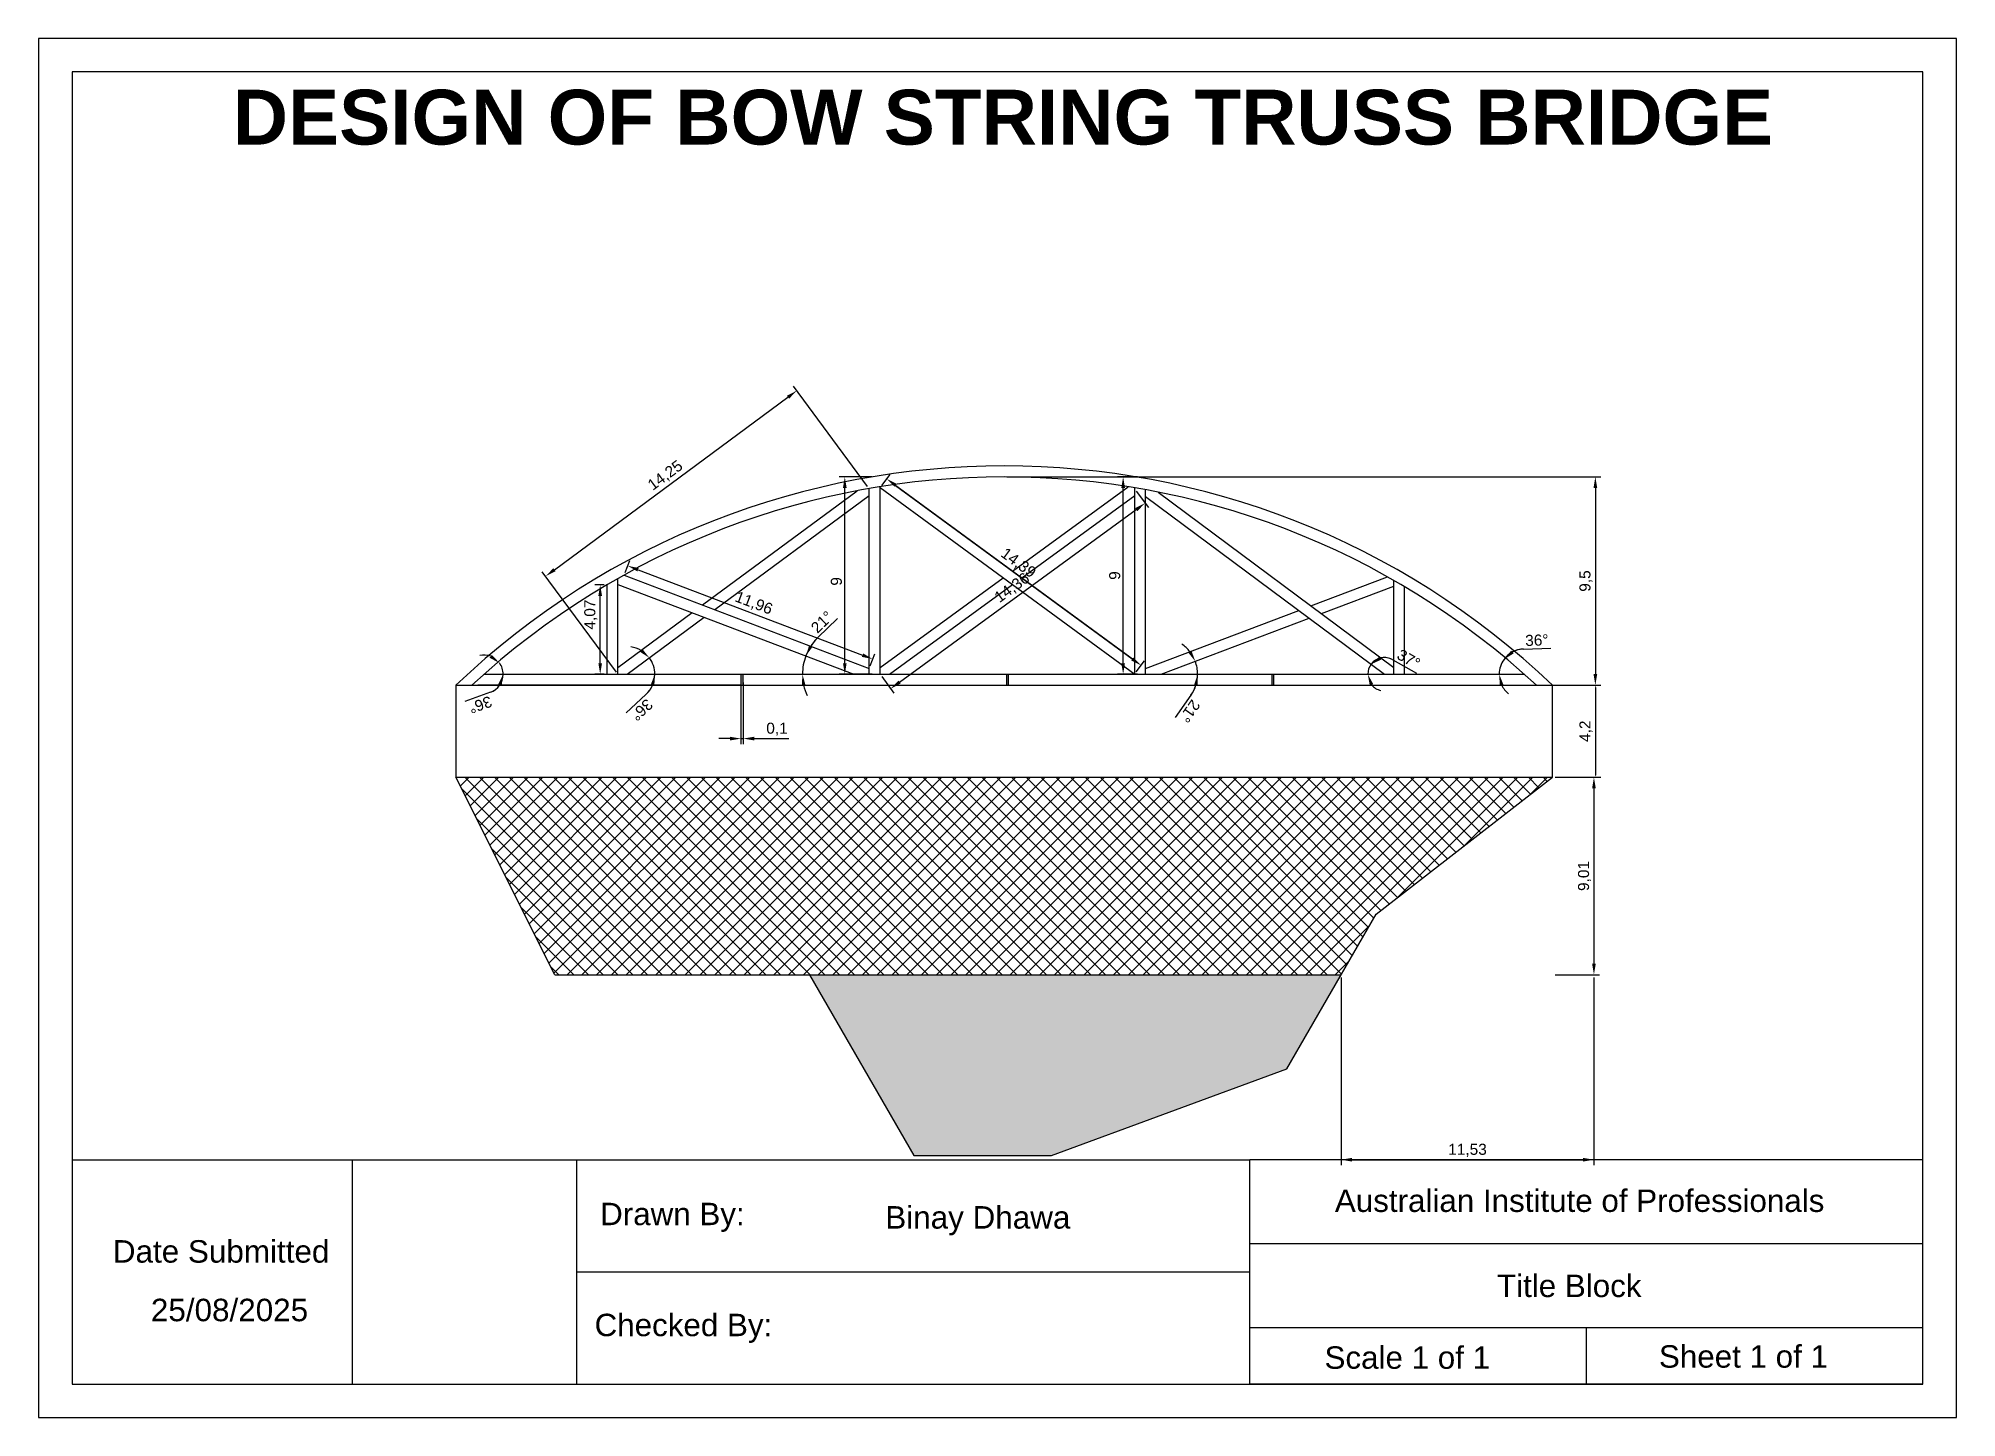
# Paper-space layout 'Layout2' of a CAD drawing. Header units: metres. Extents: x 211 to 748, y 910 to 1077.
# Drawn here: x 747.4521 to 747.8864, y 910.3479 to 910.6603 of the extents above; entities outside this region: 1.
# The model-space entities are those that its viewports show. They can reach past a viewport. Long polylines and large blocks are cut down to what shows.
import ezdxf

# ---------------------------------------------------------------- set-up
doc = ezdxf.new("R2010")
doc.units = ezdxf.units.M
doc.layers.get('Defpoints').update_dxf_attribs({"color": 166})
doc.layers.add('Layer1', color=20, linetype='Continuous')
doc.styles.get("Standard").update_dxf_attribs({"font": 'arial.ttf'})
doc.dimstyles.new('ISO-25', dxfattribs={"dimscale": 0.001, "dimtxt": 2.5, "dimasz": 2.5, "dimexe": 1.25, "dimexo": 0.625, "dimtad": 1, "dimtxsty": 'Standard', "dimcen": 2.5, "dimadec": 0, "dimazin": 0, "dimtfac": 1, "dimtmove": 0, "dimatfit": 3, "dimfxl": 1, "dimarcsym": 0})

# ---------------------------------------------------------------- blocks, each defined once
blk = doc.blocks.new('TitleBlock')
for p, q in [((2.8, 0.2999999999999998), (2.8, 2.3)), ((4.8, 0.2999999999999998), (4.8, 2.3)), ((10.8, 0.2999999999999998), (10.8, 2.3)), ((16.8, 2.3), (10.8, 2.300000000000001)), ((16.8, 1.55), (10.8, 1.550000000000001)), ((4.8, 1.3), (10.8, 1.3)), ((16.8, 0.8000000000000003), (10.8, 0.8000000000000012)), ((13.8, 0.2999999999999998), (13.8, 0.7999999999999998)), ((16.8, 0.2999999999999998), (10.8, 0.2999999999999998))]:
    blk.add_line(p, q)
for points in [[(0, 0), (17.1, 0), (17.1, 12.3), (2.664535259100376e-15, 12.3)], [(0.2999999999999998, 0.2999999999999998), (16.8, 0.2999999999999998), (16.8, 12), (0.2999999999999998, 12)]]:
    blk.add_lwpolyline(points, close=True)
blk.add_lwpolyline([(0.2999999999999998, 2.3), (10.8, 2.3)])
at = {"char_height": 0.2, "attachment_point": 1}
for s, width, heights, insert in [('Drawn By:', 1.53294999992238, [0.2066848567530696], (5.007897224918895, 1.916427324070327)), ('Australian Institute of Professionals', 4.419604071287949, [0.2066848567530696], (11.55757623613799, 2.034484679792929)), ('Title Block', 1.53294999992238, [0.2066848567530696], (13.00253853770919, 1.275393591967956)), ('Checked By: ', 1.644041397727051, [0.4048029055980013], (4.958377843294318, 0.926519056806427)), ('Scale 1 of 1', 1.53294999992238, [0.2066848567530696], (11.4652167875065, 0.6358985985025081)), ('Sheet 1 of 1', 1.53294999992238, [0.2066848567530696], (14.44627996541407, 0.6457977174821972))]:
    blk.add_mtext_dynamic_manual_height_columns(s, width=width, gutter_width=1, heights=heights, dxfattribs=dict(at, insert=insert))
blk = doc.blocks.new('*D21')
at = {"layer": 'Defpoints', "color": 0, "transparency": 16777216}
for p in [(747.7949153695708, 910.5138333766787), (747.7949153695708, 910.4929754958687), (747.8046168032809, 910.4929754958687)]:
    blk.add_point(p, dxfattribs=at)
at = {"layer": 'Layer1', "color": 0, "lineweight": -2, "transparency": 16777216}
for p, q in [((747.7955403695709, 910.5138333766787), (747.8058668032809, 910.5138333766787)), ((747.8046168032809, 910.5133333766787), (747.8046168032809, 910.4934754958687)), ((747.7955403695709, 910.4929754958687), (747.8058668032809, 910.4929754958687))]:
    blk.add_line(p, q, dxfattribs=at)
at = {"layer": 'Layer1', "color": 0, "transparency": 16777216}
for points in [[(747.8045334699475, 910.5133333766787), (747.8047001366142, 910.5133333766787), (747.8046168032809, 910.5138333766787)], [(747.8045334699475, 910.4934754958687), (747.8047001366142, 910.4934754958687), (747.8046168032809, 910.4929754958687)]]:
    blk.add_solid(points, dxfattribs=at)
at = {"layer": 'Layer1', "color": 0, "transparency": 16777216, "insert": (747.8024894158322, 910.5034044362733), "char_height": 0.0025, "attachment_point": 5, "rotation": 90}
blk.add_mtext('4,2', dxfattribs=at)
blk = doc.blocks.new('*D22')
at = {"layer": 'Defpoints', "color": 0, "transparency": 16777216}
for p in [(747.6111673719593, 910.5150749172026), (747.6116595257822, 910.5150749172026), (747.6116595257822, 910.5017338453937)]:
    blk.add_point(p, dxfattribs=at)
at = {"layer": 'Layer1', "color": 0, "lineweight": -2, "transparency": 16777216}
for p, q in [((747.6111673719593, 910.5144499172026), (747.6111673719593, 910.5004838453937)), ((747.6116595257822, 910.5144499172026), (747.6116595257822, 910.5004838453937)), ((747.6086673719592, 910.5017338453937), (747.6061673719593, 910.5017338453937)), ((747.6111673719593, 910.5017338453937), (747.6116595257822, 910.5017338453937)), ((747.6141595257823, 910.5017338453937), (747.6219784207344, 910.5017338453937))]:
    blk.add_line(p, q, dxfattribs=at)
at = {"layer": 'Layer1', "color": 0, "transparency": 16777216}
for points in [[(747.6086673719592, 910.5021505120603), (747.6086673719592, 910.501317178727), (747.6111673719593, 910.5017338453937)], [(747.6141595257823, 910.5021505120603), (747.6141595257823, 910.501317178727), (747.6116595257822, 910.5017338453937)]]:
    blk.add_solid(points, dxfattribs=at)
at = {"layer": 'Layer1', "color": 0, "transparency": 16777216, "insert": (747.6193189732584, 910.5038612328425), "char_height": 0.0025, "attachment_point": 5}
blk.add_mtext('0,1', dxfattribs=at)
blk = doc.blocks.new('*D23')
at = {"layer": 'Defpoints', "color": 0, "transparency": 16777216}
for p in [(747.7949153695708, 910.4929754958687), (747.7949153695708, 910.4482536400435), (747.8042947920596, 910.4482536400435)]:
    blk.add_point(p, dxfattribs=at)
at = {"layer": 'Layer1', "color": 0, "lineweight": -2, "transparency": 16777216}
for p, q in [((747.7955403695709, 910.4929754958687), (747.8055447920597, 910.4929754958687)), ((747.8042947920596, 910.4904754958686), (747.8042947920596, 910.4507536400436)), ((747.7955403695709, 910.4482536400435), (747.8055447920597, 910.4482536400435))]:
    blk.add_line(p, q, dxfattribs=at)
at = {"layer": 'Layer1', "color": 0, "transparency": 16777216}
for points in [[(747.803878125393, 910.4904754958686), (747.8047114587263, 910.4904754958686), (747.8042947920596, 910.4929754958687)], [(747.803878125393, 910.4507536400436), (747.8047114587263, 910.4507536400436), (747.8042947920596, 910.4482536400435)]]:
    blk.add_solid(points, dxfattribs=at)
at = {"layer": 'Layer1', "color": 0, "transparency": 16777216, "insert": (747.8021674046109, 910.4706145679557), "char_height": 0.0025, "attachment_point": 5, "rotation": 90}
blk.add_mtext('9,01', dxfattribs=at)
blk = doc.blocks.new('*D24')
at = {"layer": 'Defpoints', "color": 0, "transparency": 16777216}
for p in [(747.7470402016282, 910.4482536400429), (747.8042947920593, 910.4482536400429), (747.8042947920593, 910.4063458402708)]:
    blk.add_point(p, dxfattribs=at)
at = {"layer": 'Layer1', "color": 0, "lineweight": -2, "transparency": 16777216}
for p, q in [((747.7470402016282, 910.4476286400429), (747.7470402016282, 910.4050958402707)), ((747.8042947920593, 910.4476286400429), (747.8042947920593, 910.4050958402707)), ((747.7495402016283, 910.4063458402708), (747.8017947920592, 910.4063458402708))]:
    blk.add_line(p, q, dxfattribs=at)
at = {"layer": 'Layer1', "color": 0, "transparency": 16777216}
for points in [[(747.7495402016283, 910.4067625069374), (747.7495402016283, 910.4059291736041), (747.7470402016282, 910.4063458402708)], [(747.8017947920592, 910.4067625069374), (747.8017947920592, 910.4059291736041), (747.8042947920593, 910.4063458402708)]]:
    blk.add_solid(points, dxfattribs=at)
at = {"layer": 'Layer1', "color": 0, "transparency": 16777216, "insert": (747.7756674968438, 910.4084732277196), "char_height": 0.0025, "attachment_point": 5}
blk.add_mtext('11,53', dxfattribs=at)
blk = doc.blocks.new('*D25')
at = {"layer": 'Defpoints', "color": 0, "transparency": 16777216}
for p in [(747.6707613171308, 910.5610119166059), (747.6707613171308, 910.5138333766787), (747.8046168032813, 910.5138333766787)]:
    blk.add_point(p, dxfattribs=at)
at = {"layer": 'Layer1', "color": 0, "lineweight": -2, "transparency": 16777216}
for p, q in [((747.6713863171308, 910.5610119166059), (747.8058668032813, 910.5610119166059)), ((747.8046168032813, 910.5585119166059), (747.8046168032813, 910.5163333766787)), ((747.6713863171308, 910.5138333766787), (747.8058668032813, 910.5138333766787))]:
    blk.add_line(p, q, dxfattribs=at)
at = {"layer": 'Layer1', "color": 0, "transparency": 16777216}
for points in [[(747.8042001366147, 910.5585119166059), (747.805033469948, 910.5585119166059), (747.8046168032813, 910.5610119166059)], [(747.8042001366147, 910.5163333766787), (747.805033469948, 910.5163333766787), (747.8046168032813, 910.5138333766787)]]:
    blk.add_solid(points, dxfattribs=at)
at = {"layer": 'Layer1', "color": 0, "transparency": 16777216, "insert": (747.8024894158326, 910.537422646642), "char_height": 0.0025, "attachment_point": 5, "rotation": 90}
blk.add_mtext('9,5', dxfattribs=at)
blk = doc.blocks.new('*D26')
at = {"layer": 'Defpoints', "color": 0, "transparency": 16777216}
for p in [(747.5847266513458, 910.5387732398568), (747.6402149578435, 910.5176449558727), (747.641014131663, 910.519743791816)]:
    blk.add_point(p, dxfattribs=at)
at = {"layer": 'Layer1', "color": 0, "lineweight": -2, "transparency": 16777216}
for p, q in [((747.5849490554102, 910.539357330117), (747.5859706332942, 910.5420402563208)), ((747.5878621862066, 910.5399824595427), (747.6386777706218, 910.5206334080736)), ((747.6404373619077, 910.5182290461329), (747.6414589397918, 910.5209119723366))]:
    blk.add_line(p, q, dxfattribs=at)
at = {"layer": 'Layer1', "color": 0, "transparency": 16777216}
for points in [[(747.5880104555829, 910.5403718530495), (747.5877139168302, 910.5395930660356), (747.5855258251654, 910.5408720758002)], [(747.6388260399981, 910.5210228015804), (747.6385295012456, 910.5202440145666), (747.641014131663, 910.519743791816)]]:
    blk.add_solid(points, dxfattribs=at)
at = {"layer": 'Layer1', "color": 0, "transparency": 16777216, "insert": (747.6140270017986, 910.5322960718698), "char_height": 0.0025, "attachment_point": 5, "rotation": 339.15466648975246}
blk.add_mtext('11,96', dxfattribs=at)
blk = doc.blocks.new('*D27')
at = {"layer": 'Defpoints', "color": 0, "transparency": 16777216}
for p in [(747.5792898819537, 910.5365505563009), (747.5808313660531, 910.5365505563009), (747.5808313660531, 910.5163164577275)]:
    blk.add_point(p, dxfattribs=at)
at = {"layer": 'Layer1', "color": 0, "lineweight": -2, "transparency": 16777216}
for p, q in [((747.5802063660531, 910.5365505563009), (747.5780398819537, 910.5365505563009)), ((747.5792898819537, 910.5188164577276), (747.5792898819537, 910.5340505563008)), ((747.5802063660531, 910.5163164577275), (747.5780398819537, 910.5163164577275))]:
    blk.add_line(p, q, dxfattribs=at)
at = {"layer": 'Layer1', "color": 0, "transparency": 16777216}
for points in [[(747.5788732152871, 910.5340505563008), (747.5797065486204, 910.5340505563008), (747.5792898819537, 910.5365505563009)], [(747.5788732152871, 910.5188164577276), (747.5797065486204, 910.5188164577276), (747.5792898819537, 910.5163164577275)]]:
    blk.add_solid(points, dxfattribs=at)
at = {"layer": 'Layer1', "color": 0, "transparency": 16777216, "insert": (747.577162494505, 910.5298247325248), "char_height": 0.0025, "attachment_point": 5, "rotation": 90}
blk.add_mtext('4,07', dxfattribs=at)
blk = doc.blocks.new('*D28')
at = {"layer": 'Defpoints', "color": 0, "transparency": 16777216}
for p in [(747.623817340114, 910.5805541276994), (747.6402149578436, 910.5583643781249), (747.5833144471018, 910.516316457727)]:
    blk.add_point(p, dxfattribs=at)
at = {"layer": 'Layer1', "color": 0, "lineweight": -2, "transparency": 16777216}
for p, q in [((747.6398435147267, 910.558867026124), (747.6230744538805, 910.5815594236977)), ((747.5689274213687, 910.5399919797687), (747.6218067481175, 910.5790683552324)), ((747.582943003985, 910.5168191057262), (747.5661739431387, 910.5395115033))]:
    blk.add_line(p, q, dxfattribs=at)
at = {"layer": 'Layer1', "color": 0, "transparency": 16777216}
for points in [[(747.6215591193729, 910.5794034538985), (747.622054376862, 910.5787332565662), (747.623817340114, 910.5805541276994)], [(747.5686797926242, 910.5403270784349), (747.5691750501132, 910.5396568811027), (747.5669168293722, 910.5385062073017)]]:
    blk.add_solid(points, dxfattribs=at)
at = {"layer": 'Layer1', "color": 0, "transparency": 16777216, "insert": (747.5941027592639, 910.561241090772), "char_height": 0.0025, "attachment_point": 5, "rotation": 36.463386999180564}
blk.add_mtext('14,25', dxfattribs=at)
blk = doc.blocks.new('*D29')
at = {"layer": 'Defpoints', "color": 0, "transparency": 16777216}
for p in [(747.6976918580907, 910.5610119166064), (747.701547059749, 910.5610119166064), (747.701547059749, 910.5163164577275)]:
    blk.add_point(p, dxfattribs=at)
at = {"layer": 'Layer1', "color": 0, "lineweight": -2, "transparency": 16777216}
for p, q in [((747.700922059749, 910.5610119166064), (747.6964418580907, 910.5610119166064)), ((747.6976918580907, 910.5188164577276), (747.6976918580907, 910.5585119166063)), ((747.700922059749, 910.5163164577275), (747.6964418580907, 910.5163164577275))]:
    blk.add_line(p, q, dxfattribs=at)
at = {"layer": 'Layer1', "color": 0, "transparency": 16777216}
for points in [[(747.6972751914241, 910.5585119166063), (747.6981085247573, 910.5585119166063), (747.6976918580907, 910.5610119166064)], [(747.6972751914241, 910.5188164577276), (747.6981085247573, 910.5188164577276), (747.6976918580907, 910.5163164577275)]]:
    blk.add_solid(points, dxfattribs=at)
at = {"layer": 'Layer1', "color": 0, "transparency": 16777216, "insert": (747.6957904256216, 910.5386641871667), "char_height": 0.0025, "attachment_point": 5, "rotation": 90}
blk.add_mtext('9', dxfattribs=at)
blk = doc.blocks.new('*D32')
at = {"layer": 'Defpoints', "color": 0, "transparency": 16777216}
for p in [(747.6346706459925, 910.5610119166067), (747.641456498368, 910.5610119166067), (747.641456498368, 910.5163164577275)]:
    blk.add_point(p, dxfattribs=at)
at = {"layer": 'Layer1', "color": 0, "lineweight": -2, "transparency": 16777216}
for p, q in [((747.640831498368, 910.5610119166067), (747.6334206459925, 910.5610119166067)), ((747.6346706459925, 910.5188164577276), (747.6346706459925, 910.5585119166067)), ((747.640831498368, 910.5163164577275), (747.6334206459925, 910.5163164577275))]:
    blk.add_line(p, q, dxfattribs=at)
at = {"layer": 'Layer1', "color": 0, "transparency": 16777216}
for points in [[(747.6342539793259, 910.5585119166067), (747.6350873126592, 910.5585119166067), (747.6346706459925, 910.5610119166067)], [(747.6342539793259, 910.5188164577276), (747.6350873126592, 910.5188164577276), (747.6346706459925, 910.5163164577275)]]:
    blk.add_solid(points, dxfattribs=at)
at = {"layer": 'Layer1', "color": 0, "transparency": 16777216, "insert": (747.6327692135234, 910.5373404179259), "char_height": 0.0025, "attachment_point": 5, "rotation": 90}
blk.add_mtext('9', dxfattribs=at)
blk = doc.blocks.new('*D34')
at = {"layer": 'Defpoints', "color": 0, "transparency": 16777216}
for p in [(747.5808313660528, 910.5365505563004), (747.5529784411954, 910.516316457727), (747.5529784411953, 910.5163164577272), (747.556938237143, 910.5180793062749), (747.6111673719591, 910.516316457727)]:
    blk.add_point(p, dxfattribs=at)
at = {"layer": 'Layer1', "color": 0, "lineweight": -2, "transparency": 16777216}
blk.add_line((747.5544290501116, 910.5122319317177), (747.5486310481025, 910.5101727862029), dxfattribs=at)
for start, end in [(69.5196927193523, 103.0423958740622), (289.5523637083972, 359.9999999998398), (359.9999999998398, 35.99698956464251), (292.9545936904202, 326.4772968451301)]:
    blk.add_arc((747.552978441195, 910.516316457727), 0.00433446870456482, start, end, dxfattribs=at)
at = {"layer": 'Layer1', "color": 0, "transparency": 16777216}
for points in [[(747.554747166156, 910.52070865972), (747.5542428510731, 910.5200452512925), (747.5564852338971, 910.5188640102579)], [(747.5561929806843, 910.5140428329419), (747.556990909221, 910.513802511293), (747.5573129098997, 910.5163164577272)]]:
    blk.add_solid(points, dxfattribs=at)
at = {"layer": 'Layer1', "color": 0, "transparency": 16777216, "insert": (747.552166683481, 910.509409767153), "char_height": 0.0025, "attachment_point": 5, "rotation": 199.55236370862448}
blk.add_mtext('36°', dxfattribs=at)
blk = doc.blocks.new('*D35')
at = {"layer": 'Defpoints', "color": 0, "transparency": 16777216}
for p in [(747.7003055192246, 910.5583223991275), (747.7026743231334, 910.5550737914297), (747.6426980388924, 910.5163164577272)]:
    blk.add_point(p, dxfattribs=at)
at = {"layer": 'Layer1', "color": 0, "lineweight": -2, "transparency": 16777216}
for p, q in [((747.7006737546102, 910.5578173964534), (747.7034107939046, 910.5540637860815)), ((747.6470868534975, 910.5145407915717), (747.7006543124371, 910.5536008498873)), ((747.643066274278, 910.5158114550532), (747.6458033135724, 910.5120578446812))]:
    blk.add_line(p, q, dxfattribs=at)
at = {"layer": 'Layer1', "color": 0, "transparency": 16777216}
for points in [[(747.7004088221801, 910.5539375183366), (747.7008998026943, 910.553264181438), (747.7026743231334, 910.5550737914297)], [(747.6468413632404, 910.5148774600211), (747.6473323437546, 910.5142041231222), (747.6450668428013, 910.5130678500293)]]:
    blk.add_solid(points, dxfattribs=at)
at = {"layer": 'Layer1', "color": 0, "transparency": 16777216, "insert": (747.6726171760272, 910.5357897588901), "char_height": 0.0025, "attachment_point": 5, "rotation": 36.0986001907065}
blk.add_mtext('14,36', dxfattribs=at)
blk = doc.blocks.new('*D37')
at = {"layer": 'Defpoints', "color": 0, "transparency": 16777216}
for p in [(747.6426980388924, 910.5585766870544), (747.7003055192245, 910.5163164577269), (747.7017742563269, 910.5183185823033)]:
    blk.add_point(p, dxfattribs=at)
at = {"layer": 'Layer1', "color": 0, "lineweight": -2, "transparency": 16777216}
for p, q in [((747.6430677250487, 910.5590806286638), (747.6449061483077, 910.5615866948498)), ((747.6461825424326, 910.5591000670051), (747.699758489889, 910.5197973269289)), ((747.7006752053808, 910.5168203993363), (747.7025136286397, 910.5193264655223))]:
    blk.add_line(p, q, dxfattribs=at)
at = {"layer": 'Layer1', "color": 0, "transparency": 16777216}
for points in [[(747.6464289998703, 910.5594360280783), (747.6459360849949, 910.5587641059321), (747.6441667759948, 910.5605788116308)], [(747.7000049473266, 910.5201332880021), (747.6995120324513, 910.5194613658559), (747.7017742563269, 910.5183185823033)]]:
    blk.add_solid(points, dxfattribs=at)
at = {"layer": 'Layer1', "color": 0, "transparency": 16777216, "insert": (747.6739019118681, 910.5414038700225), "char_height": 0.0025, "attachment_point": 5, "rotation": 323.736627604083}
blk.add_mtext('14,39', dxfattribs=at)
blk = doc.blocks.new('*D38')
at = {"layer": 'Defpoints', "color": 0, "transparency": 16777216}
for p in [(747.7027886002734, 910.5565518105667), (747.7318406485442, 910.516316457727), (747.7531744366461, 910.5171167388537), (747.7568708885192, 910.5163164577269), (747.7885441930658, 910.516316457727)]:
    blk.add_point(p, dxfattribs=at)
at = {"layer": 'Layer1', "color": 0, "lineweight": -2, "transparency": 16777216}
blk.add_line((747.7587276393836, 910.5196114057627), (747.7640879413273, 910.5165907981053), dxfattribs=at)
for start, end in [(60.59811182646435, 143.352027519008), (66.15429060842018, 104.7531590637141), (143.352027519008, 180.0000000001655), (218.5988684554594, 257.1977369107533)]:
    blk.add_arc((747.756870888519, 910.5163164577269), 0.003782090206565415, start, end, dxfattribs=at)
at = {"layer": 'Layer1', "color": 0, "transparency": 16777216}
for points in [[(747.7561410733543, 910.519628641302), (747.7556744453018, 910.5203190779068), (747.753836449514, 910.5185739754468)], [(747.7535218092387, 910.5138192367417), (747.7543083127514, 910.5140946576357), (747.7530887983124, 910.5163164577268)]]:
    blk.add_solid(points, dxfattribs=at)
at = {"layer": 'Layer1', "color": 0, "transparency": 16777216, "insert": (747.7623416838813, 910.5197583682364), "char_height": 0.0025, "attachment_point": 5, "rotation": 330.5981118264178}
blk.add_mtext('37°', dxfattribs=at)
blk = doc.blocks.new('*D39')
at = {"layer": 'Defpoints', "color": 0, "transparency": 16777216}
for p in [(747.7398249712082, 910.5289980309321), (747.6717500871632, 910.516316457727), (747.7062978980628, 910.516316457727), (747.714323254819, 910.5182895618144), (747.7313440323346, 910.516316457727)]:
    blk.add_point(p, dxfattribs=at)
at = {"layer": 'Layer1', "color": 0, "lineweight": -2, "transparency": 16777216}
blk.add_line((747.7130497281241, 910.5115507173201), (747.7094760732289, 910.506487766238), dxfattribs=at)
for start, end in [(38.11804487808003, 55.51702860732662), (324.7838642701756, 359.9999999999978), (359.9999999999978, 20.71906114883343), (325.2020325415046, 342.6010162707512)]:
    blk.add_arc((747.7062978980628, 910.516316457727), 0.008264350597825827, start, end, dxfattribs=at)
at = {"layer": 'Layer1', "color": 0, "transparency": 16777216}
for points in [[(747.7131627381434, 910.521622567274), (747.7124368591391, 910.5212132457435), (747.7140277632329, 910.5192402694954)], [(747.7137722455147, 910.5139082413455), (747.7145959915382, 910.5137821979674), (747.7145622486606, 910.516316457727)]]:
    blk.add_solid(points, dxfattribs=at)
at = {"layer": 'Layer1', "color": 0, "transparency": 16777216, "insert": (747.7127989225717, 910.5079350495605), "char_height": 0.0025, "attachment_point": 5, "rotation": 234.7838642701982}
blk.add_mtext('21°', dxfattribs=at)
blk = doc.blocks.new('*D40')
at = {"layer": 'Defpoints', "color": 0, "transparency": 16777216}
for p in [(747.7614339613294, 910.5361118127156), (747.7318406485442, 910.5163164577269), (747.7829637614221, 910.5175072367801), (747.7885441930656, 910.516316457727), (747.7885441930657, 910.5163164577269)]:
    blk.add_point(p, dxfattribs=at)
at = {"layer": 'Layer1', "color": 0, "lineweight": -2, "transparency": 16777216}
blk.add_line((747.7883555529895, 910.5220194031942), (747.7945049864909, 910.5222228120487), dxfattribs=at)
for start, end in [(91.89451941273377, 143.86382026327), (93.24729234318106, 118.5555563032255), (143.86382026327, 180.0000000000279), (205.3082639600724, 230.6165279201168)]:
    blk.add_arc((747.7885441930657, 910.516316457727), 0.005706064500279335, start, end, dxfattribs=at)
at = {"layer": 'Layer1', "color": 0, "transparency": 16777216}
for points in [[(747.7860911402865, 910.5210149426607), (747.7855421263878, 910.5216418622596), (747.7839358745402, 910.519681360764)], [(747.7829792455661, 910.5137859050002), (747.7837923374235, 910.5139684593098), (747.7828381285653, 910.5163164577268)]]:
    blk.add_solid(points, dxfattribs=at)
at = {"layer": 'Layer1', "color": 0, "transparency": 16777216, "insert": (747.7913673809994, 910.5240223529291), "char_height": 0.0025, "attachment_point": 5, "rotation": 1.894519412743789}
blk.add_mtext('36°', dxfattribs=at)
blk = doc.blocks.new('*D41')
at = {"layer": 'Defpoints', "color": 0, "transparency": 16777216}
for p in [(747.6028557770576, 910.5292132158721), (747.5529784411954, 910.516316457727), (747.5854034959837, 910.516316457727), (747.5910975767888, 910.5188885016232), (747.6111673719594, 910.516316457727)]:
    blk.add_point(p, dxfattribs=at)
at = {"layer": 'Layer1', "color": 0, "lineweight": -2, "transparency": 16777216}
blk.add_line((747.589650904591, 910.5117341563247), (747.5851384522502, 910.507551491932), dxfattribs=at)
for start, end in [(59.5446541368084, 82.62592127386459), (359.999999999962, 36.4633869997522), (312.8279297005298, 359.999999999962), (313.8374657258496, 336.9187328629058)]:
    blk.add_arc((747.5854034959837, 910.516316457727), 0.006248036973289807, start, end, dxfattribs=at)
at = {"layer": 'Layer1', "color": 0, "transparency": 16777216}
for points in [[(747.5888492004817, 910.5220120816325), (747.5882916351013, 910.5213927551509), (747.5904283972365, 910.5200297222502)], [(747.5907431329202, 910.5139503595709), (747.5915596188107, 910.5137836405404), (747.5916515329569, 910.516316457727)]]:
    blk.add_solid(points, dxfattribs=at)
at = {"layer": 'Layer1', "color": 0, "transparency": 16777216, "insert": (747.5886878497428, 910.5082476909282), "char_height": 0.0025, "attachment_point": 5, "rotation": 222.82792970037553}
blk.add_mtext('36°', dxfattribs=at)
blk = doc.blocks.new('*D42')
at = {"layer": 'Defpoints', "color": 0, "transparency": 16777216}
for p in [(747.5833144471017, 910.5366539686142), (747.611659525782, 910.5163164577268), (747.6251682224621, 910.5177250164779), (747.6367259801132, 910.5163164577269), (747.6712534709534, 910.516316457727)]:
    blk.add_point(p, dxfattribs=at)
at = {"layer": 'Layer1', "color": 0, "lineweight": -2, "transparency": 16777216}
blk.add_line((747.6285858685543, 910.5246413831612), (747.6330168123725, 910.5289739597445), dxfattribs=at)
for start, end in [(134.3569033365472, 159.1546664895428), (134.502483781585, 146.8285751355639), (159.1546664895428, 180.0000000000767), (192.3260913540556, 204.6521827080345)]:
    blk.add_arc((747.6367259801134, 910.5163164577269), 0.01164327272209668, start, end, dxfattribs=at)
at = {"layer": 'Layer1', "color": 0, "transparency": 16777216}
for points in [[(747.6273513516516, 910.5224978089117), (747.6266089015505, 910.5228762429113), (747.6258448246019, 910.5204596756089)], [(747.6249368442134, 910.5137861741373), (747.6257653612251, 910.5138756392464), (747.6250827073914, 910.516316457727)]]:
    blk.add_solid(points, dxfattribs=at)
at = {"layer": 'Layer1', "color": 0, "transparency": 16777216, "insert": (747.6294869030162, 910.528151952014), "char_height": 0.0025, "attachment_point": 5, "rotation": 44.35690333654092}
blk.add_mtext('21°', dxfattribs=at)

msp = doc.modelspace()

# ---------------------------------------------------------------- hatches: boundary and pattern name
h = msp.add_hatch(color=256)
h.set_gradient(color1=(255, 255, 255), color2=(147, 149, 152))
h.paths.add_polyline_path([(45.59592494993412, 33.08670458559936), (45.49682350835904, 33.08670458559936), (45.49682350835904, 32.58670458559936), (45.59592494993412, 32.58670458559936)])
h.paths.add_polyline_path([(57.69592494993412, 33.08670458559936), (57.59592494993412, 33.08670458559936), (57.59592494993412, 32.58670458559936), (57.69592494993412, 32.58670458559936)])
h.paths.add_polyline_path([(69.69592494993412, 32.58670458559936), (69.79592494993412, 32.58670458559936), (69.79592494993412, 33.08670458559936), (69.69592494993412, 33.08670458559936)])
h = msp.add_hatch()
h.set_pattern_fill('ANSI37', color=256, scale=0.15, style=0)
h.set_pattern_definition([(45, (0, 0), (-0.3367596045400932, 0.3367596045400932), []), (135, (0, 0), (-0.3367596045400932, -0.3367596045400932), [])])
h.paths.add_polyline_path([(32.49682350835905, 28.38670458559936), (37.00404936703636, 19.38138922410361), (48.61449134163558, 19.38138922410361), (72.85654858347542, 19.38138922410361), (74.45051322624387, 22.14221697084694), (82.49682350835906, 28.38670458559936)])
h.paths.add_polyline_path([(57.49426723277924, 27.49993593639547), (57.49940195310666, 27.49993593639547), (57.49940195310666, 27.50508770992889), (57.49426723277924, 27.50508770992889)], flags=24)
h = msp.add_hatch(color=256)
h.set_gradient(color1=(0, 0, 255), color2=(147, 149, 152))
h.paths.add_polyline_path([(48.61449134163558, 19.38138922410361), (53.37653364659253, 11.13329000412577), (59.65943580989551, 11.13329000412577), (70.37710235069972, 15.08686237430084), (72.85654858347542, 19.38138922410361)])

# ---------------------------------------------------------------- linework, layer by layer
for p, q in [((43.74576075512827, 36.24812933891145), (50.78694956069213, 41.45137518930033)), ((44.30098425333343, 36.03671687229928), (51.34592494993412, 41.24273526749667)), ((51.34592494993412, 33.08670458559936), (51.34592494993413, 41.55358898674942)), ((51.84592494993412, 41.596340094254), (51.84592494993412, 41.63726896469097)), ((51.84592494993412, 33.08670458559936), (51.84592494993412, 41.596340094254)), ((51.84592494993412, 41.596340094254), (63.44592494993412, 33.08670458559936)), ((52.50097539903068, 41.73591363987796), (63.44592494993412, 33.70681611067094)), ((57.87583844946698, 37.79297178917551), (63.14791414246814, 41.6372382167654)), ((58.29887896745289, 37.48263380525718), (63.44592494993412, 41.23573167863964)), ((63.44592494993412, 41.54513598089247), (63.44592494993412, 41.58823919102965)), ((63.44592494993412, 33.08670458559936), (63.44592494993412, 41.54513598089247)), ((63.94592494993412, 33.08670458559936), (63.94592494993412, 41.50020257138392)), ((63.94592494993412, 41.18860541946978), (74.83608261755774, 33.08670458559936)), ((64.51016296541997, 41.39202614538586), (75.254915454778, 33.39830173751348)), ((40.17264759672827, 37.6086637340581), (51.34592494993412, 33.3542146103822)), ((39.38828228272762, 33.08670458559936), (39.38828228272762, 37.16109808619573)), ((39.88828228272762, 37.30660941742639), (39.88828228272762, 37.44943149767248)), ((39.88828228272762, 33.08670458559936), (39.88828228272762, 37.30660941742639)), ((39.88828228272763, 37.18192147288965), (50.6433748395031, 33.08670458559936)), ((51.84592494993412, 33.3961088878522), (57.45190720664775, 37.48385167420071)), ((52.27024593078764, 33.08670458559936), (57.87494772463368, 37.17351369028238)), ((71.48264029284033, 36.20474405110404), (74.97194042104292, 37.52456743139292)), ((71.95899566783046, 35.85035211963321), (75.25491545477801, 37.09702962931792)), ((75.25491545477801, 37.2198897265352), (75.25491545477801, 37.36431600547069)), ((75.25491545477801, 33.08670458559936), (75.25491545477801, 37.2198897265352)), ((75.75491545477801, 33.08670458559936), (75.75491545477803, 37.07275147644254)), ((39.88828228272763, 33.39755830485211), (43.26795449911205, 35.89504359053018)), ((63.94592494993412, 33.35399096175215), (70.92731465192153, 35.99469282660933)), ((40.3089388865294, 33.08670458559936), (43.8231779973172, 35.683631123918)), ((64.65256676315354, 33.08670458559936), (71.40367002691166, 35.64030089513849)), ((32.49682350835904, 32.58670458559936), (82.49682350835904, 32.58670458559936)), ((32.49682350835904, 32.58670458559936), (32.49682350835904, 28.38670458559936)), ((32.49682350835904, 32.58670458559936), (33.49682350835904, 32.58670458559936)), ((33.7797410570962, 33.08670458559936), (45.49682350835904, 33.08670458559936)), ((45.49682350835904, 33.08670458559936), (45.49682350835904, 32.58670458559936)), ((45.49682350835904, 33.08670458559936), (45.59592494993412, 33.08670458559936)), ((45.49682350835904, 32.58670458559936), (45.59592494993412, 32.58670458559936)), ((45.59592494993412, 32.58670458559936), (45.59592494993412, 33.08670458559936)), ((45.59592494993412, 33.08670458559936), (57.59592494993412, 33.08670458559936)), ((57.59592494993412, 33.08670458559936), (57.59592494993412, 32.58670458559936)), ((57.59592494993412, 33.08670458559936), (57.69592494993412, 33.08670458559936)), ((57.59592494993412, 32.58670458559936), (57.69592494993412, 32.58670458559936)), ((57.69592494993412, 32.58670458559936), (57.69592494993412, 33.08670458559936)), ((57.69592494993412, 33.08670458559936), (69.69592494993412, 33.08670458559936)), ((69.69592494993412, 33.08670458559936), (69.69592494993412, 32.58670458559936)), ((69.69592494993412, 33.08670458559936), (69.79592494993412, 33.08670458559936)), ((69.69592494993412, 32.58670458559936), (69.79592494993412, 32.58670458559936)), ((69.79592494993412, 32.58670458559936), (69.79592494993412, 33.08670458559936)), ((69.79592494993412, 33.08670458559936), (81.2139059596219, 33.08670458559936)), ((82.49682350835904, 28.38670458559936), (82.49682350835904, 32.58670458559936)), ((32.49682350835904, 28.38670458559936), (82.49682350835904, 28.38670458559936)), ((37.00404936703635, 19.38138922410361), (32.49682350835904, 28.38670458559938)), ((74.45051322624387, 22.14221697084693), (82.49682350835904, 28.38670458559936)), ((70.37710235069972, 15.08686237430084), (74.45051322624387, 22.14221697084693)), ((37.00404936703635, 19.38138922410361), (48.61449134163558, 19.38138922410361)), ((48.61449134163558, 19.38138922410361), (53.37653364659253, 11.13329000412577)), ((48.61449134163558, 19.38138922410361), (72.85654858347542, 19.38138922410361)), ((59.65943580989551, 11.13329000412577), (70.37710235069972, 15.08686237430084)), ((53.37653364659253, 11.13329000412577), (59.65943580989551, 11.13329000412577))]:
    msp.add_line(p, q)
msp.add_lwpolyline([(33.49682350835904, 32.58670458559936), (45.49682350835904, 32.58670458559936), (45.49682350835904, 32.58670458559936), (33.49682350835904, 32.58670458559936)], close=True)
for radius, start, end in [(36.25, 46.39718102729634, 133.6028189727037), (35.75, 47.24520797451915, 132.7547920254809)]:
    msp.add_arc((57.49682350835904, 6.336704585599364), radius, start, end)

# ---------------------------------------------------------------- texts
at = {"insert": (22.32373908680165, 59.74486993078608), "char_height": 2.5, "attachment_point": 1}
msp.add_mtext_dynamic_manual_height_columns('{\\fArial|b1|i0|c0|p34;DESIGN OF BOW STRING TRUSS BRIDGE}', width=73.7747287102975, gutter_width=12.5, heights=[5.532544032368044], dxfattribs=at)

psp = doc.layouts.new('Layout2')

# ---------------------------------------------------------------- block references
at = {"xscale": 0.0254, "yscale": 0.0254, "zscale": 0.0254}
psp.add_blockref('TitleBlock', (747.4520754122004, 910.3479258402708), dxfattribs=at)
at = {"layer": 'Layer1', "xscale": 0.0254, "yscale": 0.0254, "zscale": 0.0254}
psp.add_blockref('TitleBlock', (210.960079644281, 1076.315265140978), dxfattribs=at)

# ---------------------------------------------------------------- texts
for s, p in [('Binay Dhawa', (747.6438350508995, 910.3907455060103)), ('Date Submitted', (747.4689381863393, 910.3830359347486)), ('25/08/2025', (747.4775567219574, 910.3697636936847))]:
    psp.add_text(s, height=0.005092724820757611).set_placement(p)

# ---------------------------------------------------------------- dimensions: what is measured, and where the dimension line sits
at = {"layer": 'Layer1'}
for p1, p2, distance, picture, middle in [((747.5833144471017, 910.516316457727), (747.6402149578435, 910.5583643781248), 0.027591064738186528, '*D28', (747.5941027592639, 910.561241090772)), ((747.6426980388923, 910.516316457727), (747.7003055192245, 910.5583223991275), -0.004020532792225198, '*D35', (747.6726171760272, 910.5357897588901)), ((747.5847266513459, 910.5387732398569), (747.6402149578435, 910.5176449558728), 0.002245838620761758, '*D26', (747.6140270017986, 910.5322960718698))]:
    dim = psp.add_aligned_dim(p1=p1, p2=p2, distance=distance, dimstyle='ISO-25', override={"dimlfac": -201.3627385384438}, dxfattribs=at)
    dim.commit()
    dim.dimension.update_dxf_attribs({"geometry": picture, "text_midpoint": middle})
for base, p1, p2, angle, picture, middle, dimtype in [((747.6346706459925, 910.5610119166067), (747.6414564983678, 910.516316457727), (747.6414564983678, 910.5610119166063), 90, '*D32', (747.6346706459926, 910.5373404179259), 160), ((747.7017742563269, 910.5183185823033), (747.6426980388923, 910.5585766870545), (747.7003055192245, 910.5163164577269), 323.736627604083, '*D37', (747.6726435667655, 910.5396885435346), 161), ((747.6976918580907, 910.5610119166064), (747.7015470597488, 910.516316457727), (747.7015470597488, 910.5610119166059), 90, '*D29', (747.6976918580908, 910.5386641871667), 160), ((747.5792898819537, 910.5365505563009), (747.5808313660528, 910.516316457727), (747.5808313660528, 910.5365505563004), 90, '*D27', (747.5792898819539, 910.5298247325248), 160)]:
    dim = psp.add_linear_dim(base=base, p1=p1, p2=p2, angle=angle, dimstyle='ISO-25', override={"dimlfac": -201.3627385384438}, dxfattribs=at)
    dim.commit()
    dim.dimension.update_dxf_attribs({"geometry": picture, "text_midpoint": middle, "dimtype": dimtype})
for base, p1, p2, override, picture, middle in [((747.8046168032813, 910.5138333766787), (747.6707613171305, 910.5610119166055), (747.6707613171305, 910.5138333766782), {"dimlfac": -201.3627385384438}, '*D25', (747.8024894158326, 910.537422646642)), ((747.8046168032809, 910.4929754958687), (747.7949153695706, 910.5138333766782), (747.7949153695706, 910.4929754958682), {"dimasz": 0.5, "dimlfac": -201.3627385384438}, '*D21', (747.8024894158322, 910.5034044362733)), ((747.8042947920596, 910.4482536400435), (747.7949153695706, 910.4929754958682), (747.7949153695706, 910.448253640043), {"dimlfac": -201.3627385384438}, '*D23', (747.8021674046109, 910.4706145679557))]:
    dim = psp.add_linear_dim(base=base, p1=p1, p2=p2, angle=90, dimstyle='ISO-25', override=override, dxfattribs=at)
    dim.commit()
    dim.dimension.update_dxf_attribs({"geometry": picture, "text_midpoint": middle})
for base, line1, line2, picture, middle in [((747.7531744366461, 910.5171167388537), ((747.7318406485442, 910.5163164577269), (747.7885441930658, 910.5163164577269)), ((747.7027886002733, 910.5565518105667), (747.7568708885192, 910.5163164577269)), '*D38', (747.7623416838815, 910.5197583682366)), ((747.556938237143, 910.5180793062749), ((747.5529784411953, 910.516316457727), (747.5808313660528, 910.5365505563004)), ((747.5529784411953, 910.5163164577269), (747.6111673719593, 910.5163164577269)), '*D34', (747.5521666834811, 910.5094097671528)), ((747.6251682224621, 910.5177250164779), ((747.6116595257822, 910.5163164577269), (747.6712534709535, 910.5163164577269)), ((747.5833144471017, 910.5366539686141), (747.6367259801133, 910.5163164577269)), '*D42', (747.6294869030162, 910.5281519520139)), ((747.5910975767888, 910.5188885016232), ((747.5854034959835, 910.5163164577269), (747.6028557770575, 910.5292132158719)), ((747.5529784411953, 910.5163164577269), (747.6111673719593, 910.5163164577269)), '*D41', (747.5886878497429, 910.5082476909282)), ((747.714323254819, 910.5182895618144), ((747.7062978980626, 910.5163164577269), (747.7398249712081, 910.528998030932)), ((747.6717500871632, 910.5163164577269), (747.7313440323345, 910.5163164577269)), '*D39', (747.7127989225718, 910.5079350495605))]:
    dim = psp.add_angular_dim_2l(base=base, line1=line1, line2=line2, dimstyle='ISO-25', dxfattribs=at)
    dim.commit()
    dim.dimension.update_dxf_attribs({"geometry": picture, "text_midpoint": middle})
dim = psp.add_angular_dim_2l(base=(747.7829637614221, 910.5175072367801), line1=((747.7885441930657, 910.516316457727), (747.7614339613294, 910.5361118127156)), line2=((747.7318406485442, 910.5163164577269), (747.7885441930658, 910.5163164577269)), dimstyle='ISO-25', override={"dimlfac": -201.3627385384438}, dxfattribs=at)
dim.commit()
dim.dimension.update_dxf_attribs({"geometry": '*D40', "text_midpoint": (747.7913673809994, 910.5240223529291)})
for base, p1, p2, picture, middle in [((747.6116595257822, 910.5017338453937), (747.6111673719593, 910.5150749172026), (747.6116595257822, 910.5150749172026), '*D22', (747.6193189732584, 910.5038612328425)), ((747.8042947920593, 910.4063458402708), (747.7470402016282, 910.4482536400429), (747.8042947920593, 910.4482536400429), '*D24', (747.7756674968438, 910.4084732277196))]:
    dim = psp.add_linear_dim(base=base, p1=p1, p2=p2, dimstyle='ISO-25', override={"dimlfac": -201.3627385384438}, dxfattribs=at)
    dim.commit()
    dim.dimension.update_dxf_attribs({"geometry": picture, "text_midpoint": middle})

# ---------------------------------------------------------------- viewports
at = {"layer": '0'}
vp = psp.add_viewport(center=(747.6692454122004, 910.5295358402708), size=(0.4191000000000713, 0.2463800000000447), view_center_point=(57.19157674028051, 35.74859565640544), view_height=49.61175152111079, dxfattribs=at)
vp.frozen_layers = ['Layer1']

doc.saveas('drawing.dxf')
